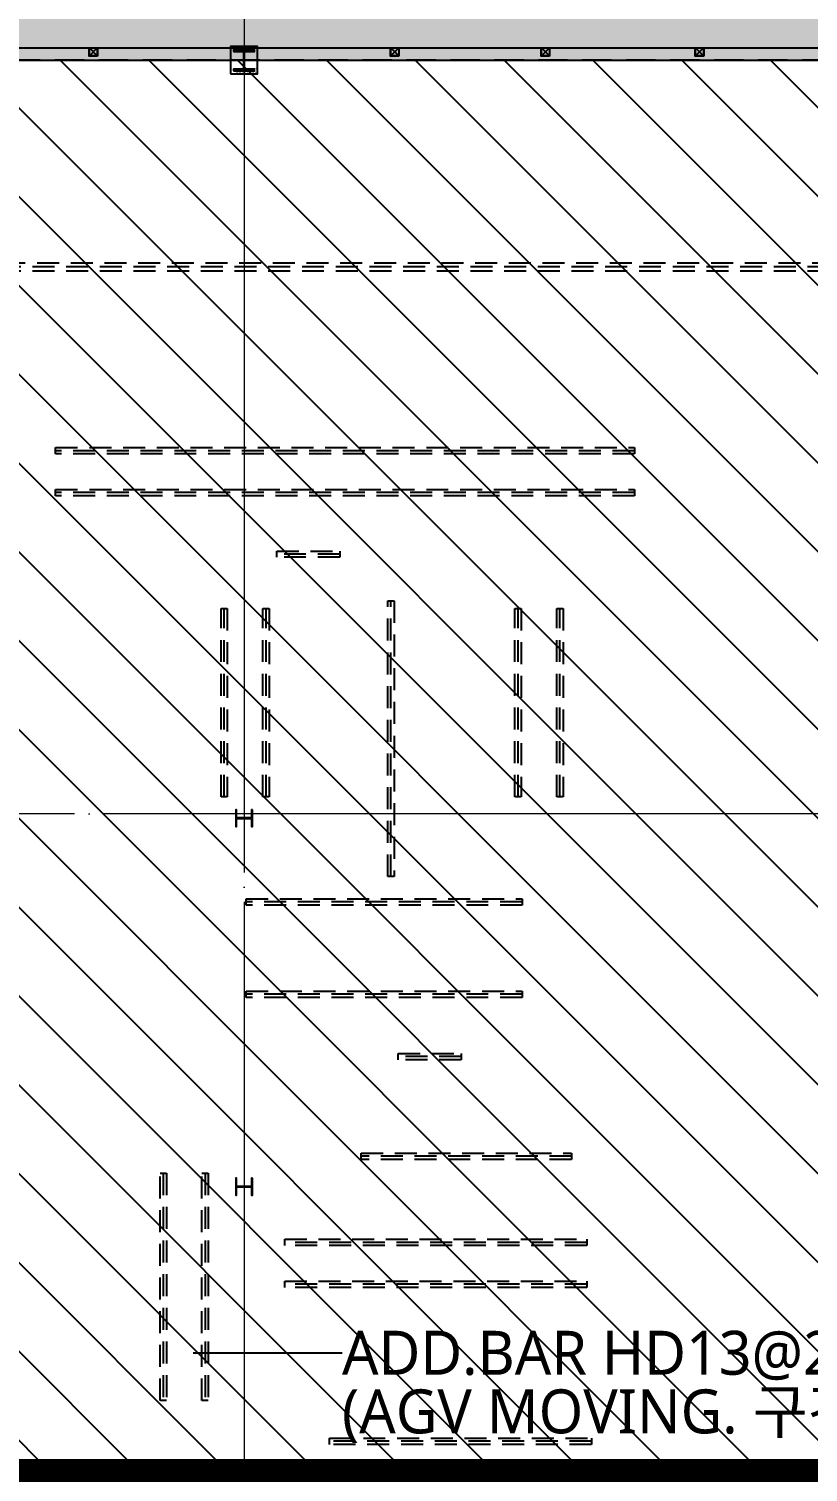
# Model space of a CAD drawing. Header units: millimetres. Extents: x -17369 to 294000, y -718917 to 220315.
# Drawn here: x 166210 to 184825, y -260067 to -225600 of the extents above; entities that cross this region are included whole.
import ezdxf
from ezdxf.enums import TextEntityAlignment as Align

# ---------------------------------------------------------------- set-up
doc = ezdxf.new("R2010")
doc.units = ezdxf.units.MM
doc.header["$LTSCALE"] = 350
for name, pattern in [('H12', [3, 2, -1]), ('X-200-S-COL$0$CEN', [62, 60, -1, 0, -1]), ('X-200-S-COL$0$HID', [2.3, 1.5, -0.8])]:
    doc.linetypes.add(name, pattern=pattern)
doc.layers.get('Defpoints').update_dxf_attribs({"color": 181})
for name, color, linetype in [('0-THK200 RC SLAB영역', 51, 'H12'), ('0-THK200 SFRC SLAB영역', 211, 'H12'), ('0-THK300 RC SFRC SLAB영역', 2, 'H12'), ('0-THK400 RC SLAB영역', 4, 'H12'), ('A-TEXT', 7, 'Continuous'), ('L', 9, 'Continuous'), ('PD', 6, 'Continuous'), ('X-200-S-COL$0$Cen', 1, 'X-200-S-COL$0$CEN'), ('X-200-S-COL$0$H-Col', 3, 'Continuous'), ('X-200-S-COL$0$H-매설빔(150x150)', 2, 'Continuous'), ('X-200-S-COL$0$H-매설빔(200x200)', 250, 'Continuous'), ('X-200-S-COL$0$STUD', 4, 'Continuous')]:
    doc.layers.add(name, color=color, linetype=linetype)
doc.layers.add('X-200-S-COL$0$P-Line', color=144, linetype='Continuous', plot=False)
doc.styles.add('맑은고딕', font='malgun.ttf')

# ---------------------------------------------------------------- blocks, each defined once
blk = doc.blocks.new('X-200-S-COL$0$H-400x400x13x21')
at = {"color": 0}
blk.add_lwpolyline([(200, -200), (200, -179), (28.5, -179, -0.4142136), (6.5, -157), (6.5, 157, -0.4142136), (28.5, 179), (200, 179), (200, 200), (-200, 200), (-200, 179), (-28.5, 179, -0.4142136), (-6.5, 157), (-6.5, -157, -0.4142136), (-28.5, -179), (-200, -179), (-200, -200)], format="xyb", close=True, dxfattribs=at)
blk = doc.blocks.new('X-200-S-COL$0$BH-500x500x25x40')
at = {"color": 0, "linetype": 'ByBlock'}
for points in [[(-250, 210), (250, 210), (250, 250), (-250, 250)], [(-12.5, 210), (-12.5, -210), (12.5, -210), (12.5, 210)], [(-250, -250), (250, -250), (250, -210), (-250, -210)]]:
    blk.add_lwpolyline(points, close=True, dxfattribs=at)
blk = doc.blocks.new('X-200-S-COL$0$1F COLUMN_231010')
at = {"layer": 'X-200-S-COL$0$H-Col', "color": 0}
blk.add_blockref('X-200-S-COL$0$BH-500x500x25x40', (171350, 157443), dxfattribs=at)
at = {"layer": 'X-200-S-COL$0$H-Col', "color": 0, "rotation": 90}
for p in [(171350, 139343), (171350, 130543)]:
    blk.add_blockref('X-200-S-COL$0$H-400x400x13x21', p, dxfattribs=at)
blk = doc.blocks.new('X-200-S-COL$0$ZONE#2 BEAM')
at = {"layer": 'X-200-S-COL$0$H-매설빔(150x150)', "color": 0, "linetype": 'ByBlock', "lineweight": -2}
for p, q in [((-26755, -9325), (-40580, -9325)), ((-26755, -10325), (-40580, -10325)), ((-33795, -11795), (-35295, -11795)), ((-36555, -17590), (-36555, -13090)), ((-35555, -17590), (-35555, -13090)), ((-32570, -19495), (-32570, -12910)), ((-29535, -17590), (-29535, -13090)), ((-28535, -17590), (-28535, -13090)), ((-29440, -20100), (-36030, -20100)), ((-29440, -22305), (-36030, -22305)), ((-30895, -23795), (-32395, -23795)), ((-28260, -26175), (-33285, -26175)), ((-38010, -26575), (-38010, -32010)), ((-37010, -26575), (-37010, -32010)), ((-27890, -28230), (-35105, -28230)), ((-27890, -29230), (-35105, -29230)), ((-27780, -32980), (-34035, -32980))]:
    blk.add_line(p, q, dxfattribs=at)
for points in [[(-40580, -9400), (-40580, -9250), (-26755, -9250), (-26755, -9400)], [(-40580, -10400), (-40580, -10250), (-26755, -10250), (-26755, -10400)], [(-35295, -11870), (-35295, -11720), (-33795, -11719.703279), (-33795, -11869.703279)], [(-36630, -13090), (-36480, -13090), (-36480, -17590), (-36630, -17590)], [(-35630, -13090), (-35480, -13090), (-35480, -17590), (-35630, -17590)], [(-32645, -12910), (-32495, -12910), (-32495, -19495), (-32645, -19495)], [(-29610, -13090), (-29460, -13090), (-29460, -17590), (-29610, -17590)], [(-28610, -13090), (-28460, -13090), (-28460, -17590), (-28610, -17590)], [(-36030, -20175), (-36030, -20025), (-29440, -20025), (-29440, -20175)], [(-36030, -22380), (-36030, -22230), (-29440, -22230), (-29440, -22380)], [(-32395, -23870), (-32395, -23720), (-30895, -23720), (-30895, -23870)], [(-33285, -26250), (-33285, -26100), (-28260, -26100), (-28260, -26250)], [(-37935, -32010), (-38085, -32010), (-38085, -26575), (-37935, -26575)], [(-36935, -32010), (-37085, -32010), (-37085, -26575), (-36935, -26575)], [(-35105, -28305), (-35105, -28155), (-27890, -28155), (-27890, -28305)], [(-35105, -29305), (-35105, -29155), (-27890, -29155), (-27890, -29305)], [(-34035, -33055), (-34035, -32905), (-27780, -32905), (-27780, -33055)]]:
    blk.add_lwpolyline(points, close=True, dxfattribs=at)
at = {"layer": 'X-200-S-COL$0$H-매설빔(200x200)', "color": 0, "linetype": 'ByBlock', "lineweight": -2}
blk.add_line((-3580, -4935), (-65980, -4935), dxfattribs=at)
blk.add_lwpolyline([(-65980, -5035), (-65980, -4835), (-3580, -4835), (-3580, -5035)], close=True, dxfattribs=at)
blk = doc.blocks.new('X-200-S-COL$0$Stud')
at = {"color": 250}
for p, q in [((-94, -94), (94, 94)), ((-94, 94), (94, -94))]:
    blk.add_line(p, q, dxfattribs=at)
blk.add_lwpolyline([(100, -100), (-100, -100), (-100, 100), (100, 100)], close=True)
at = {"color": 6}
blk.add_lwpolyline([(94, -94), (-94, -94), (-94, 94), (94, 94)], close=True, dxfattribs=at)

msp = doc.modelspace()

# ---------------------------------------------------------------- hatches: boundary and pattern name
at = {"layer": '0-THK200 RC SLAB영역'}
h = msp.add_hatch(color=256, dxfattribs=at)
h.dxf.hatch_style = 1
h.paths.add_polyline_path([(135950, -216349.8), (140700, -216349.8), (140700, -212399.8), (177450, -212399.8), (177480, -207361.3), (200023.9, -204599.8), (225080, -204599.8), (225080, -232949.8), (222500, -232949.8), (222500, -255699.8), (222230, -255699.8), (222230, -244449.8), (207430, -244449.8), (207430, -226349.8), (135950, -226349.8)])
h = msp.add_hatch(color=256, dxfattribs=at)
h.dxf.hatch_style = 1
edge = h.paths.add_edge_path()
edge.add_line((207430, -334649.8), (207430, -298249.8))
edge.add_line((207430, -298249.8), (207430, -260249.8))
edge.add_line((207430, -260249.8), (207430, -255699.8))
edge.add_line((207430, -255699.8), (222500, -255699.8))
edge.add_line((222500, -255699.8), (222500, -329603.4))
edge.add_line((222500, -329603.4), (217244.1, -334749.8))
edge.add_line((217244.1, -334749.8), (208030, -334749.8))
h.paths.add_polyline_path([(135950, -344769.8), (135950, -298249.8), (141348.5, -298249.8), (141347.7, -334649.8), (208030, -334749.8), (208030, -344769.8)])
at = {"layer": '0-THK300 RC SFRC SLAB영역'}
h = msp.add_hatch(dxfattribs=at)
h.set_pattern_fill('_USER', color=256, scale=1500, angle=135, pattern_type=0)
h.set_pattern_definition([(135, (0, 0), (-1060.66, -1060.66), [])])
h.paths.add_polyline_path([(59750, -226069.8), (111150, -226069.8), (111150, -236274.8), (112250, -236274.8), (112250, -236074.8), (117200, -236074.8), (117200, -236274.8), (118300, -236274.8), (118300, -231889.8), (115490, -231889.8), (115490, -230494.8), (118300, -230494.8), (118300, -226069.8), (121120, -226069.8), (121120, -214619.8), (135680, -214619.8), (135680, -226349.8), (207430, -226349.8), (207430, -244449.8), (222230, -244449.8), (222230, -255699.8), (207430, -255699.8), (207430, -260249.8), (141350, -260249.8), (141350, -275939.8), (141435, -275939.8), (141435, -279709.8), (140835, -279709.8), (140835, -288239.8), (141045.3, -288239.8), (141348.7, -288543.2), (141348.5, -298249.8), (66850, -298249.8), (66850, -290949.8), (75300, -290949.8), (75300, -288049.8), (76900, -288049.8), (76900, -275049.8), (75300, -275049.8), (75300, -272449.8), (76900, -272449.8), (76900, -256449.8), (81680, -256449.8), (81680, -255849.8), (87250, -255849.8), (87250, -251049.8), (135150, -251049.8), (135150, -246149.8), (123704, -246149.8), (123500, -245945.8), (123500, -245149.8), (119400, -245149.8), (119400, -246149.8), (86872, -246149.8), (75350, -246149.8), (75350, -244299.8), (66850, -244299.8), (66850, -244649.8), (65650, -244649.8), (59750, -244649.8)])
h.paths.add_polyline_path([(118650, -272244.8), (118650, -291444.8), (126800, -291444.8), (126800, -290844.8), (132650, -290844.8), (132650, -286544.8), (130950, -286544.8), (130950, -278344.8), (132650, -278344.8), (132650, -272844.8), (126800, -272844.8), (126800, -272244.8)], flags=16)
h.paths.add_polyline_path([(101600, -227254.8), (101600, -235954.8), (107300, -235954.8), (107300, -227254.8)], flags=16)

# ---------------------------------------------------------------- linework, layer by layer
at = {"layer": '0-THK200 SFRC SLAB영역'}
msp.add_lwpolyline([(135950, -216349.8), (140700, -216349.8), (140700, -212399.8), (177450, -212399.8), (177480, -207361.3), (200023.9, -204599.8), (225080, -204599.8), (225080, -232949.8), (222500, -232949.8), (222500, -255699.8), (222230, -255699.8), (222230, -244449.8), (207430, -244449.8), (207430, -226349.8), (135950, -226349.8)], close=True, dxfattribs=at)
at = {"layer": '0-THK300 RC SFRC SLAB영역'}
msp.add_lwpolyline([(135680, -226349.8), (207430, -226349.8), (207430, -244449.8), (222230, -244449.8), (222230, -255699.8), (207430, -255699.8), (207430, -260249.8), (141350, -260249.8), (141350, -275939.8), (141435, -275939.8), (141435, -279709.8), (140835, -279709.8), (140835, -288239.8), (141045.3, -288239.8), (141348.7, -288543.2), (141348.5, -298249.8), (66850, -298249.8)], dxfattribs=at)
at = {"layer": '0-THK300 RC SFRC SLAB영역', "linetype": 'ByBlock'}
msp.add_lwpolyline([(135680, -226349.8), (207430, -226349.8)], dxfattribs=at)
at = {"layer": '0-THK400 RC SLAB영역', "linetype": 'ByBlock', "const_width": 1000}
msp.add_lwpolyline([(141350, -260249.8), (141350, -275939.8), (151090, -275939.8), (151090, -278239.8), (152690, -278239.8), (152690, -288239.8), (151090, -288239.8), (151090, -290739.8), (142435, -290739.8), (142435, -288239.8), (141348.7, -288239.8), (141348.5, -298249.8), (207430, -298249.8), (207430, -260249.8)], close=True, dxfattribs=at)
at = {"layer": 'L', "lineweight": -2}
msp.add_line((170134, -257216.7), (173690.3, -257216.7), dxfattribs=at)
at = {"layer": 'PD'}
msp.add_lwpolyline([(171025, -226674.8), (171675, -226674.8), (171675, -226024.8), (171025, -226024.8)], close=True, dxfattribs=at)
at = {"layer": 'X-200-S-COL$0$Cen', "lineweight": 0}
for p, q in [((171350, -203049.8), (171350, -349399.8)), ((232400, -226349.8), (36500, -226349.8)), ((232400, -244349.8), (36500, -244349.8))]:
    msp.add_line(p, q, dxfattribs=at)
at = {"layer": 'X-200-S-COL$0$P-Line'}
msp.add_line((140800, -226049.8), (224980, -226049.8), dxfattribs=at)

# ---------------------------------------------------------------- block references
at = {"layer": 'X-200-S-COL$0$H-Col'}
msp.add_blockref('X-200-S-COL$0$1F COLUMN_231010', (0, -383792.4), dxfattribs=at)
at = {"layer": 'X-200-S-COL$0$H-매설빔(150x150)', "color": 2, "linetype": 'X-200-S-COL$0$HID'}
msp.add_blockref('X-200-S-COL$0$ZONE#2 BEAM', (207430, -226349.8), dxfattribs=at)
at = {"layer": 'X-200-S-COL$0$STUD'}
for p in [(167750, -226149.8), (174950, -226149.8), (178550, -226149.8), (182230, -226149.8)]:
    msp.add_blockref('X-200-S-COL$0$Stud', p, dxfattribs=at)

# ---------------------------------------------------------------- texts
at = {"layer": 'A-TEXT', "color": 3, "style": '맑은고딕'}
for s, p in [('ADD.BAR HD13@200(TYP.)', (173690.3, -257216.7)), ('(AGV MOVING. 구간)', (173690.3, -258616.7))]:
    msp.add_text(s, height=1050, dxfattribs=at).set_placement(p, align=Align.MIDDLE_LEFT)
at = {"layer": 'Defpoints', "style": '맑은고딕'}
msp.add_text('650X650', height=100, dxfattribs=at).set_placement((171675, -226674.8), align=Align.BOTTOM_RIGHT)

doc.saveas('drawing.dxf')
